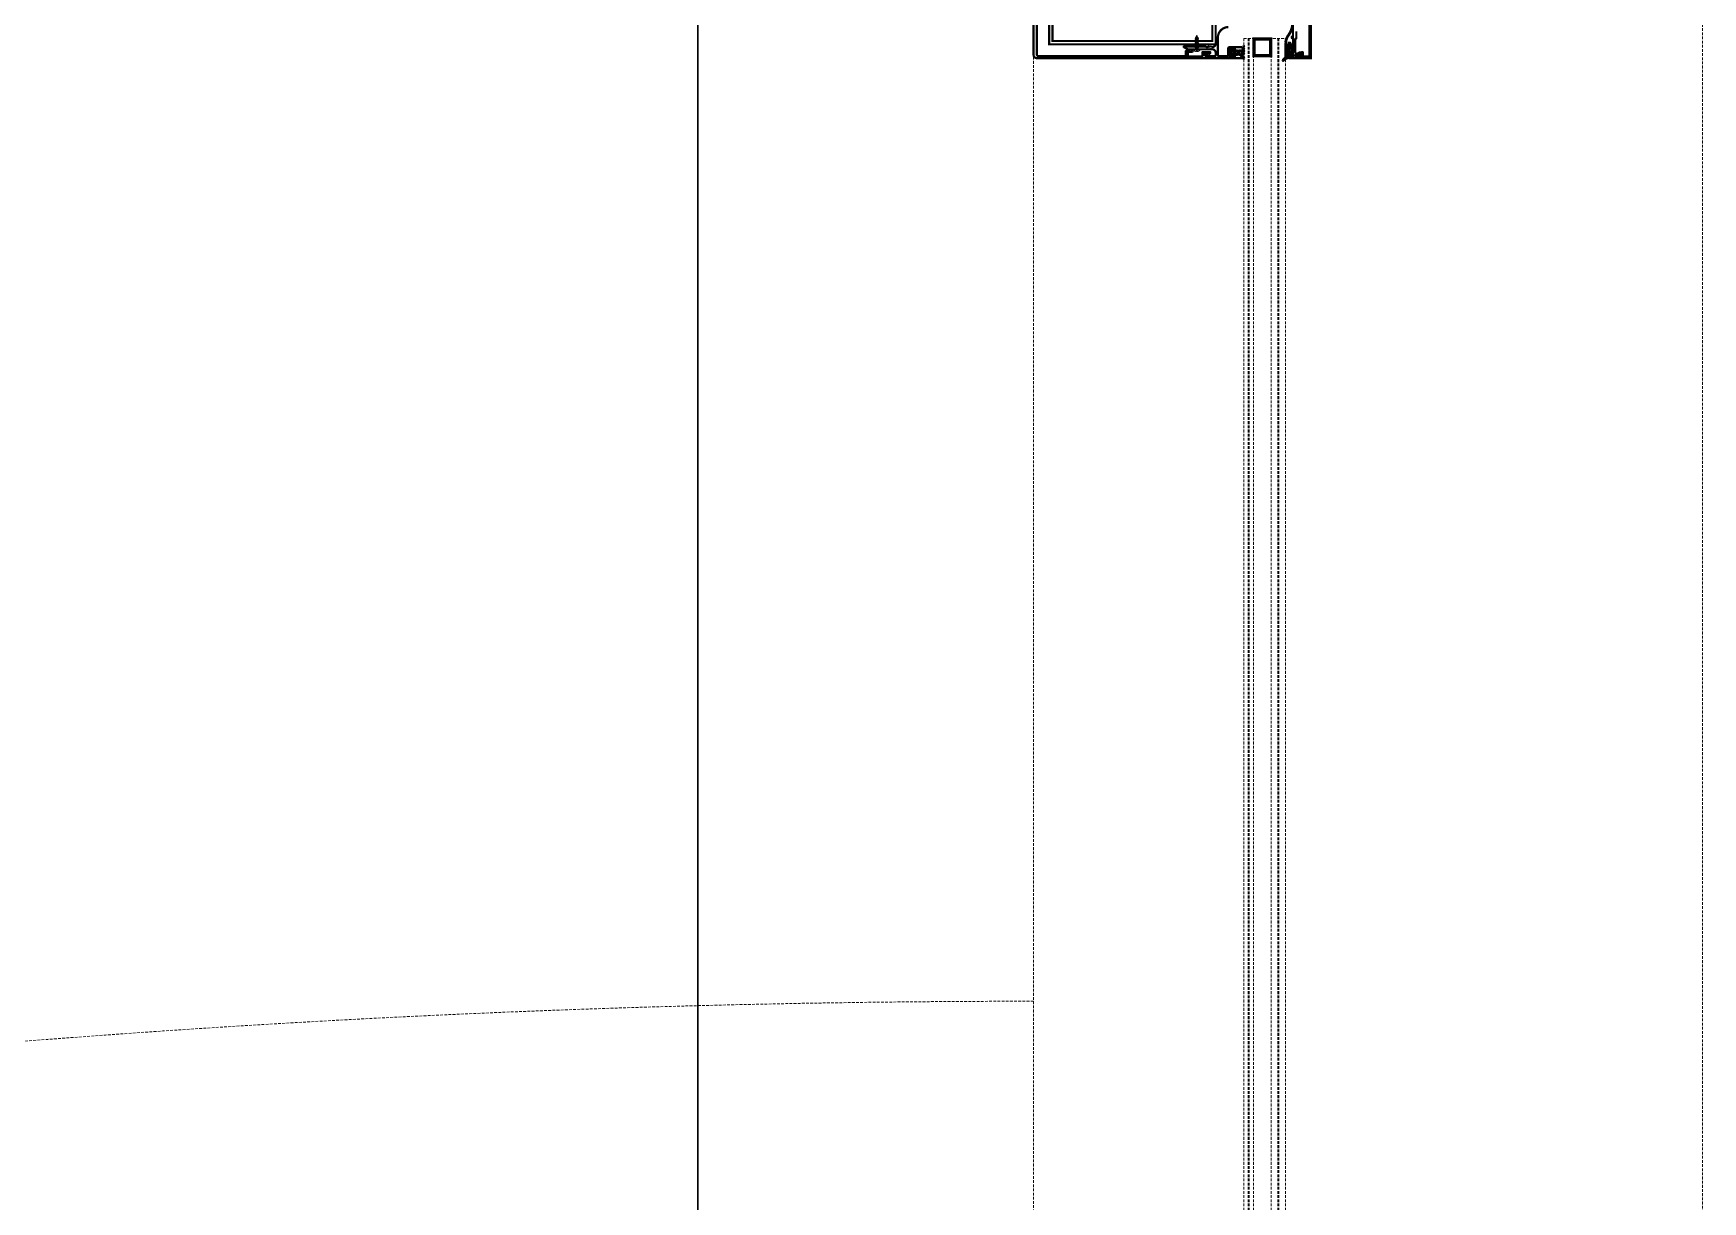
# Model space of a CAD drawing. Extents: x -1457 to 23780, y -2071 to 4205.
# Drawn here: x 10617.4 to 10767.8, y 977.7 to 1083 of the extents above; entities that cross this region are included whole.
import ezdxf

# ---------------------------------------------------------------- set-up
doc = ezdxf.new("R2010")
doc.units = 0
doc.header["$MEASUREMENT"] = 0
doc.linetypes.add('HIDDEN', pattern=[0.375, 0.25, -0.125])
doc.layers.add('E-KABLO', color=7, linetype='Continuous', lineweight=30)
doc.layers.add('M-TEFRIS2-015', color=129, linetype='Continuous', lineweight=9)

msp = doc.modelspace()

# ---------------------------------------------------------------- hatches: boundary and pattern name
at = {"layer": 'M-TEFRIS2-015', "linetype": 'HIDDEN', "lineweight": 0}
h = msp.add_hatch(dxfattribs=at)
h.set_pattern_fill('LINE', color=256, scale=0.666667, angle=675, style=0)
h.set_pattern_definition([(225, (10851.09187, 1138.08257), (-0.058925565, 0.058925565), [])])
edge = h.paths.add_edge_path()
edge.add_arc((10730.52, 1080.28), 0.625, 472.6612, 512.8, ccw=False)
edge.add_arc((10730.2, 1081), 0.162, 297.04, 359.8973)
edge.add_line((10730.36, 1081), (10730.36, 1081.08))
edge.add_line((10730.36, 1081.08), (10730.36, 1081.09))
edge.add_line((10730.36, 1081.09), (10730.36, 1081.1))
edge.add_line((10730.36, 1081.1), (10730.36, 1081.11))
edge.add_line((10730.36, 1081.11), (10730.36, 1081.11))
edge.add_line((10730.36, 1081.11), (10730.35, 1081.12))
edge.add_line((10730.35, 1081.12), (10730.35, 1081.13))
edge.add_line((10730.35, 1081.13), (10730.34, 1081.13))
edge.add_line((10730.34, 1081.13), (10730.34, 1081.14))
edge.add_line((10730.34, 1081.14), (10730.33, 1081.14))
edge.add_line((10730.33, 1081.14), (10730.31, 1081.14))
edge.add_line((10730.31, 1081.14), (10730.24, 1081.14))
edge.add_line((10730.24, 1081.14), (10730.23, 1081.14))
edge.add_line((10730.23, 1081.14), (10730.23, 1081.14))
edge.add_line((10730.23, 1081.14), (10730.23, 1081.14))
edge.add_line((10730.23, 1081.14), (10730.23, 1081.14))
edge.add_line((10730.23, 1081.14), (10730.22, 1081.15))
edge.add_line((10730.22, 1081.15), (10730.22, 1081.15))
edge.add_line((10730.22, 1081.15), (10730.22, 1081.15))
edge.add_line((10730.22, 1081.15), (10730.22, 1081.16))
edge.add_line((10730.22, 1081.16), (10730.22, 1081.16))
edge.add_line((10730.22, 1081.16), (10730.22, 1081.24))
edge.add_line((10730.22, 1081.24), (10730.22, 1081.24))
edge.add_line((10730.22, 1081.24), (10730.22, 1081.25))
edge.add_line((10730.22, 1081.25), (10730.22, 1081.25))
edge.add_line((10730.22, 1081.25), (10730.22, 1081.25))
edge.add_line((10730.22, 1081.25), (10730.22, 1081.26))
edge.add_line((10730.22, 1081.26), (10730.23, 1081.26))
edge.add_line((10730.23, 1081.26), (10730.23, 1081.26))
edge.add_line((10730.23, 1081.26), (10730.23, 1081.26))
edge.add_line((10730.23, 1081.26), (10730.24, 1081.26))
edge.add_line((10730.24, 1081.26), (10730.31, 1081.26))
edge.add_line((10730.31, 1081.26), (10730.32, 1081.26))
edge.add_line((10730.32, 1081.26), (10730.33, 1081.26))
edge.add_line((10730.33, 1081.26), (10730.34, 1081.27))
edge.add_line((10730.34, 1081.27), (10730.34, 1081.27))
edge.add_line((10730.34, 1081.27), (10730.35, 1081.28))
edge.add_line((10730.35, 1081.28), (10730.35, 1081.28))
edge.add_line((10730.35, 1081.28), (10730.36, 1081.29))
edge.add_line((10730.36, 1081.29), (10730.36, 1081.3))
edge.add_line((10730.36, 1081.3), (10730.36, 1081.31))
edge.add_line((10730.36, 1081.31), (10730.36, 1081.32))
edge.add_line((10730.36, 1081.32), (10730.36, 1081.33))
edge.add_line((10730.36, 1081.33), (10730.36, 1081.33))
edge.add_line((10730.36, 1081.33), (10730.35, 1081.34))
edge.add_line((10730.35, 1081.34), (10730.35, 1081.35))
edge.add_line((10730.35, 1081.35), (10730.34, 1081.35))
edge.add_line((10730.34, 1081.35), (10730.34, 1081.36))
edge.add_line((10730.34, 1081.36), (10730.33, 1081.36))
edge.add_line((10730.33, 1081.36), (10730.31, 1081.36))
edge.add_line((10730.31, 1081.36), (10730.24, 1081.36))
edge.add_line((10730.24, 1081.36), (10730.23, 1081.36))
edge.add_line((10730.23, 1081.36), (10730.23, 1081.36))
edge.add_line((10730.23, 1081.36), (10730.23, 1081.36))
edge.add_line((10730.23, 1081.36), (10730.23, 1081.36))
edge.add_line((10730.23, 1081.36), (10730.22, 1081.37))
edge.add_line((10730.22, 1081.37), (10730.22, 1081.37))
edge.add_line((10730.22, 1081.37), (10730.22, 1081.37))
edge.add_line((10730.22, 1081.37), (10730.22, 1081.38))
edge.add_line((10730.22, 1081.38), (10730.22, 1081.38))
edge.add_line((10730.22, 1081.38), (10730.22, 1081.46))
edge.add_line((10730.22, 1081.46), (10730.22, 1081.46))
edge.add_line((10730.22, 1081.46), (10730.22, 1081.47))
edge.add_line((10730.22, 1081.47), (10730.22, 1081.47))
edge.add_line((10730.22, 1081.47), (10730.22, 1081.47))
edge.add_line((10730.22, 1081.47), (10730.22, 1081.48))
edge.add_line((10730.22, 1081.48), (10730.23, 1081.48))
edge.add_line((10730.23, 1081.48), (10730.23, 1081.48))
edge.add_line((10730.23, 1081.48), (10730.23, 1081.48))
edge.add_line((10730.23, 1081.48), (10730.24, 1081.48))
edge.add_line((10730.24, 1081.48), (10730.31, 1081.48))
edge.add_line((10730.31, 1081.48), (10730.32, 1081.48))
edge.add_line((10730.32, 1081.48), (10730.33, 1081.48))
edge.add_line((10730.33, 1081.48), (10730.34, 1081.49))
edge.add_line((10730.34, 1081.49), (10730.34, 1081.49))
edge.add_line((10730.34, 1081.49), (10730.35, 1081.5))
edge.add_line((10730.35, 1081.5), (10730.35, 1081.5))
edge.add_line((10730.35, 1081.5), (10730.36, 1081.51))
edge.add_line((10730.36, 1081.51), (10730.36, 1081.52))
edge.add_line((10730.36, 1081.52), (10730.36, 1081.53))
edge.add_line((10730.36, 1081.53), (10730.36, 1081.54))
edge.add_line((10730.36, 1081.54), (10730.36, 1081.55))
edge.add_line((10730.36, 1081.55), (10730.36, 1081.55))
edge.add_line((10730.36, 1081.55), (10730.35, 1081.56))
edge.add_line((10730.35, 1081.56), (10730.35, 1081.57))
edge.add_line((10730.35, 1081.57), (10730.34, 1081.57))
edge.add_line((10730.34, 1081.57), (10730.34, 1081.58))
edge.add_line((10730.34, 1081.58), (10730.33, 1081.58))
edge.add_line((10730.33, 1081.58), (10730.31, 1081.58))
edge.add_line((10730.31, 1081.58), (10730.24, 1081.58))
edge.add_line((10730.24, 1081.58), (10730.23, 1081.58))
edge.add_line((10730.23, 1081.58), (10730.23, 1081.58))
edge.add_line((10730.23, 1081.58), (10730.23, 1081.58))
edge.add_line((10730.23, 1081.58), (10730.23, 1081.58))
edge.add_line((10730.23, 1081.58), (10730.22, 1081.59))
edge.add_line((10730.22, 1081.59), (10730.22, 1081.59))
edge.add_line((10730.22, 1081.59), (10730.22, 1081.59))
edge.add_line((10730.22, 1081.59), (10730.22, 1081.6))
edge.add_line((10730.22, 1081.6), (10730.22, 1081.6))
edge.add_line((10730.22, 1081.6), (10730.22, 1081.68))
edge.add_line((10730.22, 1081.68), (10730.22, 1081.68))
edge.add_line((10730.22, 1081.68), (10730.22, 1081.69))
edge.add_line((10730.22, 1081.69), (10730.22, 1081.69))
edge.add_line((10730.22, 1081.69), (10730.22, 1081.69))
edge.add_line((10730.22, 1081.69), (10730.22, 1081.7))
edge.add_line((10730.22, 1081.7), (10730.23, 1081.7))
edge.add_line((10730.23, 1081.7), (10730.23, 1081.7))
edge.add_line((10730.23, 1081.7), (10730.23, 1081.7))
edge.add_line((10730.23, 1081.7), (10730.24, 1081.7))
edge.add_line((10730.24, 1081.7), (10730.31, 1081.7))
edge.add_line((10730.31, 1081.7), (10730.32, 1081.7))
edge.add_line((10730.32, 1081.7), (10730.33, 1081.7))
edge.add_line((10730.33, 1081.7), (10730.34, 1081.71))
edge.add_line((10730.34, 1081.71), (10730.34, 1081.71))
edge.add_line((10730.34, 1081.71), (10730.35, 1081.72))
edge.add_line((10730.35, 1081.72), (10730.35, 1081.72))
edge.add_line((10730.35, 1081.72), (10730.36, 1081.73))
edge.add_line((10730.36, 1081.73), (10730.36, 1081.74))
edge.add_line((10730.36, 1081.74), (10730.36, 1081.75))
edge.add_line((10730.36, 1081.75), (10730.36, 1081.76))
edge.add_line((10730.36, 1081.76), (10730.36, 1081.77))
edge.add_line((10730.36, 1081.77), (10730.36, 1081.77))
edge.add_line((10730.36, 1081.77), (10730.35, 1081.78))
edge.add_line((10730.35, 1081.78), (10730.35, 1081.79))
edge.add_line((10730.35, 1081.79), (10730.34, 1081.79))
edge.add_line((10730.34, 1081.79), (10730.34, 1081.8))
edge.add_line((10730.34, 1081.8), (10730.33, 1081.8))
edge.add_line((10730.33, 1081.8), (10730.31, 1081.8))
edge.add_line((10730.31, 1081.8), (10730.24, 1081.8))
edge.add_line((10730.24, 1081.8), (10730.23, 1081.8))
edge.add_line((10730.23, 1081.8), (10730.23, 1081.8))
edge.add_line((10730.23, 1081.8), (10730.23, 1081.8))
edge.add_line((10730.23, 1081.8), (10730.23, 1081.8))
edge.add_line((10730.23, 1081.8), (10730.22, 1081.81))
edge.add_line((10730.22, 1081.81), (10730.22, 1081.81))
edge.add_line((10730.22, 1081.81), (10730.22, 1081.81))
edge.add_line((10730.22, 1081.81), (10730.22, 1081.82))
edge.add_line((10730.22, 1081.82), (10730.22, 1081.82))
edge.add_line((10730.22, 1081.82), (10730.22, 1081.9))
edge.add_line((10730.22, 1081.9), (10730.22, 1081.9))
edge.add_line((10730.22, 1081.9), (10730.22, 1081.91))
edge.add_line((10730.22, 1081.91), (10730.22, 1081.91))
edge.add_line((10730.22, 1081.91), (10730.22, 1081.91))
edge.add_line((10730.22, 1081.91), (10730.22, 1081.92))
edge.add_line((10730.22, 1081.92), (10730.23, 1081.92))
edge.add_line((10730.23, 1081.92), (10730.23, 1081.92))
edge.add_line((10730.23, 1081.92), (10730.23, 1081.92))
edge.add_line((10730.23, 1081.92), (10730.24, 1081.92))
edge.add_line((10730.24, 1081.92), (10730.49, 1081.92))
edge.add_arc((10730.49, 1081.89), 0.03, 360, 450, ccw=False)
edge.add_line((10730.52, 1081.89), (10730.52, 1081.71))
edge.add_line((10730.52, 1081.71), (10730.69, 1081.71))
edge.add_line((10730.69, 1081.71), (10730.71, 1081.78))
edge.add_arc((10730.76, 1081.77), 0.05, 417.9606, 525.4015, ccw=False)
edge.add_arc((10730.73, 1081.73), 0.1, 386.3878, 417.9606, ccw=False)
edge.add_arc((10730.23, 1081.48), 0.663, 333.6122, 386.3878, ccw=False)
edge.add_arc((10730.73, 1081.23), 0.1, 302.0394, 333.6122, ccw=False)
edge.add_arc((10730.76, 1081.18), 0.05, 194.5985, 302.0394, ccw=False)
edge.add_line((10730.71, 1081.17), (10730.69, 1081.25))
edge.add_line((10730.69, 1081.25), (10730.52, 1081.25))
edge.add_line((10730.52, 1081.25), (10730.52, 1080.83))
edge.add_arc((10730.47, 1080.83), 0.05, 283.1598, 360, ccw=False)
edge.add_arc((10730.62, 1080.03), 0.763, 460.8798, 501.3382)
edge.add_arc((10730.01, 1080.55), 0.0486, 164.5683, 296.9707, ccw=False)
edge = h.paths.add_edge_path(flags=16)
edge.add_arc((10730.72, 1081.38), 0.03, 270, 349.176, ccw=False)
edge.add_line((10730.72, 1081.35), (10730.55, 1081.35))
edge.add_arc((10730.55, 1081.38), 0.03, 180, 270, ccw=False)
edge.add_line((10730.52, 1081.38), (10730.52, 1081.58))
edge.add_arc((10730.55, 1081.58), 0.03, 450, 540, ccw=False)
edge.add_line((10730.55, 1081.61), (10730.72, 1081.61))
edge.add_arc((10730.72, 1081.58), 0.03, 370.824, 450, ccw=False)
edge.add_arc((10730.19, 1081.48), 0.562, 349.176, 370.824, ccw=False)

# ---------------------------------------------------------------- linework, layer by layer
at = {"layer": 'E-KABLO', "color": 6}
msp.add_line((10677.25, 1214.55), (10677.25, 457.09), dxfattribs=at)
at = {"layer": 'M-TEFRIS2-015', "linetype": 'HIDDEN', "lineweight": 0}
for p, q in [((10767.79, 1989.45), (10767.8, 907.25)), ((10707.5, 1184.38), (10707.5, 907.25)), ((10722.06, 1082.52), (10722.35, 1082.57)), ((10722.35, 1082.56), (10722.06, 1082.51)), ((10722.09, 1082.54), (10722.06, 1082.52)), ((10722.06, 1082.52), (10722.06, 1082.51)), ((10722.06, 1082.51), (10722.09, 1082.49)), ((10722.35, 1082.47), (10722.06, 1082.42)), ((10722.06, 1082.43), (10722.35, 1082.47)), ((10722.09, 1082.45), (10722.06, 1082.43)), ((10722.06, 1082.42), (10722.06, 1082.43)), ((10722.06, 1082.42), (10722.09, 1082.4)), ((10722.06, 1082.33), (10722.35, 1082.38)), ((10722.35, 1082.37), (10722.06, 1082.32)), ((10722.09, 1082.35), (10722.06, 1082.33)), ((10722.06, 1082.32), (10722.06, 1082.33)), ((10722.06, 1082.32), (10722.09, 1082.3)), ((10722.06, 1082.23), (10722.35, 1082.28)), ((10722.35, 1082.27), (10722.06, 1082.22)), ((10722.09, 1082.25), (10722.06, 1082.23)), ((10722.06, 1082.22), (10722.06, 1082.23)), ((10722.06, 1082.22), (10722.09, 1082.2)), ((10722.35, 1082.18), (10722.06, 1082.13)), ((10722.06, 1082.14), (10722.35, 1082.18)), ((10722.09, 1082.16), (10722.06, 1082.14)), ((10722.06, 1082.14), (10722.06, 1082.13)), ((10722.06, 1082.13), (10722.09, 1082.11)), ((10722.06, 1082.04), (10722.35, 1082.09)), ((10722.35, 1082.08), (10722.06, 1082.03)), ((10722.09, 1082.06), (10722.06, 1082.04)), ((10722.06, 1082.03), (10722.06, 1082.04)), ((10722.06, 1082.03), (10722.09, 1082.01)), ((10722.06, 1081.94), (10722.35, 1081.99)), ((10722.35, 1081.98), (10722.06, 1081.93)), ((10722.09, 1081.96), (10722.06, 1081.94)), ((10722.06, 1081.94), (10722.06, 1081.93)), ((10722.06, 1081.93), (10722.09, 1081.91)), ((10722.06, 1081.85), (10722.35, 1081.89)), ((10722.35, 1081.89), (10722.06, 1081.84)), ((10722.09, 1081.87), (10722.06, 1081.85)), ((10722.06, 1081.85), (10722.06, 1081.84)), ((10722.06, 1081.84), (10722.09, 1081.82)), ((10722.06, 1081.75), (10722.35, 1081.8)), ((10722.35, 1081.79), (10722.06, 1081.74)), ((10722.09, 1081.77), (10722.06, 1081.75)), ((10722.06, 1081.75), (10722.06, 1081.74)), ((10722.06, 1081.74), (10722.09, 1081.72)), ((10722.12, 1082.64), (10722.09, 1082.62)), ((10722.09, 1082.62), (10722.18, 1082.64)), ((10722.16, 1082.63), (10722.09, 1082.61)), ((10722.09, 1082.62), (10722.09, 1082.61)), ((10722.09, 1082.61), (10722.11, 1082.6)), ((10722.11, 1082.6), (10722.09, 1082.56)), ((10722.32, 1082.59), (10722.09, 1082.54)), ((10722.09, 1082.56), (10722.09, 1082.54)), ((10722.32, 1082.49), (10722.09, 1082.45)), ((10722.09, 1082.49), (10722.09, 1082.45)), ((10722.09, 1082.4), (10722.32, 1082.45)), ((10722.32, 1082.4), (10722.09, 1082.35)), ((10722.09, 1082.4), (10722.09, 1082.35)), ((10722.09, 1082.3), (10722.32, 1082.35)), ((10722.09, 1082.25), (10722.09, 1082.3)), ((10722.32, 1082.3), (10722.09, 1082.25)), ((10722.09, 1082.2), (10722.32, 1082.25)), ((10722.32, 1082.2), (10722.09, 1082.16)), ((10722.09, 1082.2), (10722.09, 1082.16)), ((10722.09, 1082.11), (10722.32, 1082.16)), ((10722.09, 1082.11), (10722.09, 1082.06)), ((10722.32, 1082.11), (10722.09, 1082.06)), ((10722.09, 1082.01), (10722.32, 1082.06)), ((10722.09, 1081.82), (10722.09, 1082.01)), ((10722.32, 1082.01), (10722.09, 1081.96)), ((10722.09, 1081.91), (10722.32, 1081.96)), ((10722.32, 1081.91), (10722.09, 1081.87)), ((10722.09, 1081.91), (10722.09, 1081.87)), ((10722.09, 1081.82), (10722.32, 1081.87)), ((10722.32, 1081.82), (10722.09, 1081.77)), ((10722.09, 1081.82), (10722.09, 1081.77)), ((10722.09, 1081.72), (10722.32, 1081.77)), ((10722.09, 1081.72), (10722.09, 1081.67)), ((10722.32, 1081.72), (10722.09, 1081.67)), ((10722.11, 1082.6), (10722.27, 1082.69)), ((10722.2, 1082.82), (10722.12, 1082.64)), ((10722.27, 1082.69), (10722.12, 1082.64)), ((10722.18, 1082.64), (10722.16, 1082.63)), ((10722.21, 1082.83), (10722.2, 1082.82)), ((10722.22, 1082.82), (10722.21, 1082.83)), ((10722.31, 1082.59), (10722.22, 1082.82)), ((10722.32, 1082.59), (10722.31, 1082.59)), ((10722.35, 1082.57), (10722.32, 1082.59)), ((10722.32, 1082.54), (10722.35, 1082.56)), ((10722.32, 1082.49), (10722.32, 1082.54)), ((10722.35, 1082.47), (10722.32, 1082.49)), ((10722.32, 1082.45), (10722.35, 1082.47)), ((10722.32, 1082.45), (10722.35, 1082.47)), ((10722.32, 1082.4), (10722.32, 1082.45)), ((10722.35, 1082.38), (10722.32, 1082.4)), ((10722.32, 1082.35), (10722.35, 1082.37)), ((10722.32, 1082.35), (10722.35, 1082.37)), ((10722.32, 1082.3), (10722.32, 1082.35)), ((10722.35, 1082.28), (10722.32, 1082.3)), ((10722.32, 1082.25), (10722.35, 1082.27)), ((10722.32, 1082.25), (10722.35, 1082.27)), ((10722.32, 1082.25), (10722.32, 1082.2)), ((10722.35, 1082.18), (10722.32, 1082.2)), ((10722.32, 1082.16), (10722.35, 1082.18)), ((10722.32, 1082.16), (10722.35, 1082.18)), ((10722.32, 1082.11), (10722.32, 1082.16)), ((10722.35, 1082.09), (10722.32, 1082.11)), ((10722.32, 1082.06), (10722.35, 1082.08)), ((10722.32, 1082.06), (10722.35, 1082.08)), ((10722.32, 1082.01), (10722.32, 1082.06)), ((10722.32, 1082.01), (10722.32, 1082.06)), ((10722.35, 1081.99), (10722.32, 1082.01)), ((10722.32, 1081.96), (10722.35, 1081.98)), ((10722.32, 1081.96), (10722.35, 1081.98)), ((10722.32, 1081.96), (10722.32, 1081.77)), ((10722.32, 1081.91), (10722.32, 1081.96)), ((10722.32, 1081.91), (10722.32, 1081.96)), ((10722.35, 1081.89), (10722.32, 1081.91)), ((10722.32, 1081.87), (10722.35, 1081.89)), ((10722.32, 1081.87), (10722.35, 1081.89)), ((10722.32, 1081.82), (10722.32, 1081.87)), ((10722.32, 1081.82), (10722.32, 1081.87)), ((10722.35, 1081.8), (10722.32, 1081.82)), ((10722.32, 1081.77), (10722.35, 1081.79)), ((10722.32, 1081.77), (10722.35, 1081.79)), ((10722.32, 1081.72), (10722.32, 1081.77)), ((10722.35, 1081.7), (10722.32, 1081.72)), ((10722.35, 1082.56), (10722.35, 1082.57)), ((10722.35, 1082.47), (10722.35, 1082.47)), ((10722.35, 1082.37), (10722.35, 1082.38)), ((10722.35, 1082.27), (10722.35, 1082.28)), ((10722.35, 1082.18), (10722.35, 1082.18)), ((10722.35, 1082.08), (10722.35, 1082.09)), ((10722.35, 1081.98), (10722.35, 1081.99)), ((10722.35, 1081.89), (10722.35, 1081.89)), ((10722.35, 1081.79), (10722.35, 1081.8)), ((10726.45, 1082.53), (10730.2, 1082.53)), ((10726.45, 1082.53), (10726.45, 905.45)), ((10726.85, 1082.53), (10726.85, 905.45)), ((10726.92, 1082.53), (10726.92, 905.45)), ((10727.32, 1082.53), (10727.32, 905.45)), ((10728.92, 1082.53), (10728.92, 905.45)), ((10729.52, 1082.53), (10729.52, 905.45)), ((10729.6, 1082.53), (10729.6, 905.45)), ((10730.2, 1082.53), (10730.2, 905.45)), ((10721.93, 1081.44), (10721.93, 1081.55)), ((10722.48, 1081.55), (10721.93, 1081.55)), ((10722.06, 1081.65), (10722.35, 1081.7)), ((10722.35, 1081.69), (10722.06, 1081.65)), ((10722.09, 1081.67), (10722.06, 1081.65)), ((10722.06, 1081.65), (10722.06, 1081.65)), ((10722.06, 1081.65), (10722.09, 1081.63)), ((10722.06, 1081.56), (10722.35, 1081.61)), ((10722.35, 1081.6), (10722.06, 1081.55)), ((10722.09, 1081.58), (10722.06, 1081.56)), ((10722.06, 1081.56), (10722.06, 1081.55)), ((10722.09, 1081.63), (10722.32, 1081.67)), ((10722.09, 1081.63), (10722.09, 1081.58)), ((10722.32, 1081.63), (10722.09, 1081.58)), ((10722.19, 1081.55), (10722.32, 1081.58)), ((10722.32, 1081.67), (10722.35, 1081.69)), ((10722.32, 1081.67), (10722.35, 1081.69)), ((10722.32, 1081.67), (10722.32, 1081.63)), ((10722.35, 1081.61), (10722.32, 1081.63)), ((10722.32, 1081.58), (10722.35, 1081.6)), ((10722.32, 1081.58), (10722.35, 1081.6)), ((10722.32, 1081.58), (10722.32, 1081.55)), ((10722.35, 1081.69), (10722.35, 1081.7)), ((10722.35, 1081.6), (10722.35, 1081.61)), ((10722.48, 1081.44), (10722.48, 1081.55))]:
    msp.add_line(p, q, dxfattribs=at)
at = {"layer": 'M-TEFRIS2-015', "linetype": 'HIDDEN', "lineweight": 0, "const_width": 0.2}
for points in [[(7129.5, 979.76, -0.152644), (10705.5, 2076.19, -0.10573)], [(10707.5, 1086.95), (10707.5, 1081.05, 0.414214), (10707.8, 1080.75), (10722.98, 1080.75, 0.470043), (10723.01, 1080.78), (10723.01, 1080.85, 0.430327), (10722.91, 1080.95), (10722.91, 1081.12), (10723.19, 1081.12), (10723.22, 1081.06, 0.508142), (10723.27, 1081.05), (10723.42, 1081.22, 0.650971), (10723.39, 1081.3), (10722.76, 1081.3, 0.414214), (10722.71, 1081.25), (10722.71, 1080.9), (10721.41, 1080.9), (10721.41, 1081.26), (10721.53, 1081.33), (10721.8, 1081.33, 0.414214), (10721.83, 1081.36), (10721.83, 1081.4, 0.267949), (10721.81, 1081.42), (10721.63, 1081.53, 0.131652), (10721.62, 1081.53), (10721.49, 1081.53, 0.131652), (10721.47, 1081.53), (10721.22, 1081.38, 0.267949), (10721.21, 1081.36), (10721.21, 1080.95), (10707.9, 1080.95, -0.414214), (10707.8, 1081.05), (10707.8, 1086.95)], [(10730.2, 1087.25), (10730.25, 1087.25), (10730.25, 1086.45, 0.10228), (10730.52, 1085.16, -0.152313), (10730.88, 1084, -0.152313), (10730.52, 1082.84, 0.159108), (10730.25, 1082.16), (10730.25, 1080.98), (10730.2, 1080.98), (10730.2, 1082.16, -0.158967), (10730.48, 1082.87, 0.152054), (10730.83, 1084, 0.152944), (10730.48, 1085.13, -0.10266), (10730.2, 1086.45), (10730.2, 1087.25)], [(10731.18, 1083.17), (10731.18, 1082.56, -0.198912), (10731.17, 1082.54), (10731.08, 1082.45), (10731.08, 1081.29), (10731.18, 1081.1), (10731.46, 1081.26, -1), (10731.54, 1081.13), (10731.16, 1080.91, -0.414214), (10731.12, 1080.93), (10731.07, 1081.02), (10730.57, 1080.88, -0.493145), (10730.48, 1080.95), (10730.48, 1081.15, -0.414214), (10730.53, 1081.2), (10730.6, 1081.2, -0.414214), (10730.63, 1081.17), (10730.63, 1081.05), (10730.88, 1081.12), (10730.88, 1081.85), (10730.63, 1081.85), (10730.63, 1081.73, -0.414214), (10730.6, 1081.7), (10730.53, 1081.7, -0.414214), (10730.48, 1081.75), (10730.48, 1082.1, -0.414214), (10730.53, 1082.15), (10730.6, 1082.15, -0.414214), (10730.63, 1082.12), (10730.63, 1082), (10730.88, 1082), (10730.88, 1082.55), (10730.81, 1082.55, -0.414214), (10730.78, 1082.58), (10730.78, 1082.67, -0.414214), (10730.81, 1082.7), (10730.88, 1082.7), (10730.88, 1085.3)], [(10725.06, 1083.55, 0.414214), (10724.11, 1082.6), (10724.11, 1081.03, 0.414214), (10724.21, 1080.93), (10724.93, 1080.93, 0.414214), (10725.03, 1081.03), (10725.03, 1081.59, -0.414214), (10725.19, 1081.75), (10725.51, 1081.75, -0.414214), (10725.61, 1081.65), (10725.61, 1081.55, -0.414214), (10725.51, 1081.45), (10725.49, 1081.45), (10725.49, 1081.6), (10725.19, 1081.6), (10725.19, 1081.28), (10725.16, 1081.25), (10725.19, 1081.22), (10725.19, 1080.9), (10725.49, 1080.9), (10725.49, 1081.05), (10725.51, 1081.05, -0.414214), (10725.61, 1080.95), (10725.61, 1080.78, -0.414214), (10725.58, 1080.75), (10724.11, 1080.75), (10723.04, 1080.75, -0.414214), (10723.01, 1080.78), (10723.01, 1081, -0.414214), (10723.11, 1081.1), (10723.13, 1081.1, -0.414214), (10723.16, 1081.07), (10723.16, 1080.93), (10723.81, 1080.93, 0.414214), (10723.91, 1081.03), (10723.91, 1081.25, 0.414214), (10723.61, 1081.55), (10722.24, 1081.55), (10722.21, 1081.58), (10722.18, 1081.55), (10721.39, 1081.55), (10721.05, 1081.74, -0.767327), (10721.07, 1081.8), (10723, 1081.8), (10723.11, 1081.75), (10723.23, 1081.75), (10723.25, 1081.78), (10723.26, 1081.75), (10723.33, 1081.75, -1), (10723.39, 1081.75), (10723.47, 1081.75, -1), (10723.53, 1081.75), (10723.61, 1081.75, 0.414214), (10723.91, 1082.05), (10723.91, 1084)]]:
    msp.add_lwpolyline(points, format="xyb", dxfattribs=at)
for points in [[(10732.35, 1080.9), (10731.78, 1080.9), (10731.78, 1081.23, 1), (10731.63, 1081.23), (10731.63, 1080.9), (10731.15, 1080.9), (10731.1, 1080.99, 0.339454), (10731.07, 1081), (10730.54, 1080.86, 0.876976), (10730.55, 1080.75), (10732.5, 1080.75), (10732.5, 1087.25), (10730.55, 1087.25, 0.876976), (10730.54, 1087.14), (10731.07, 1087, 0.339454), (10731.1, 1087.02), (10731.15, 1087.1), (10731.63, 1087.1), (10731.63, 1086.78, 1), (10731.78, 1086.78), (10731.78, 1087.1), (10732.35, 1087.1)], [(10725.63, 1081.53, -0.414214), (10725.53, 1081.43), (10725.47, 1081.43), (10725.47, 1081.55), (10725.37, 1081.55, 0.333333), (10725.37, 1080.95), (10725.47, 1080.95), (10725.47, 1081.07), (10725.53, 1081.07, -0.414214), (10725.63, 1080.97), (10725.63, 1080.75), (10726.28, 1080.75), (10726.28, 1080.79, 0.307685), (10726.24, 1080.85, -1.128702), (10726.27, 1080.91, -0.201212), (10726.38, 1080.75, 0.978531), (10726.48, 1080.75, 0.1613), (10726.36, 1080.96, -0.307572), (10726.36, 1080.98), (10726.47, 1081.17, 0.8391), (10726.45, 1081.19), (10726.36, 1081.11, -0.8391), (10726.33, 1081.13), (10726.47, 1081.39, 0.8391), (10726.45, 1081.41), (10726.36, 1081.33, -0.8391), (10726.33, 1081.35), (10726.47, 1081.61, 0.8391), (10726.45, 1081.63), (10726.36, 1081.55, -0.8391), (10726.33, 1081.57), (10726.47, 1081.83, 0.8391), (10726.45, 1081.85), (10726.36, 1081.77, -0.176327), (10726.3, 1081.75), (10725.63, 1081.75)], [(10729.96, 1080.56, -0.176952), (10730.28, 1080.85, 0.281357), (10730.36, 1081), (10730.36, 1081.08), (10730.36, 1081.09), (10730.36, 1081.1), (10730.36, 1081.11), (10730.36, 1081.11), (10730.35, 1081.12), (10730.35, 1081.13), (10730.34, 1081.13), (10730.34, 1081.14), (10730.33, 1081.14), (10730.31, 1081.14), (10730.24, 1081.14), (10730.23, 1081.14), (10730.23, 1081.14), (10730.23, 1081.14), (10730.23, 1081.14), (10730.22, 1081.15), (10730.22, 1081.15), (10730.22, 1081.15), (10730.22, 1081.16), (10730.22, 1081.16), (10730.22, 1081.24), (10730.22, 1081.24), (10730.22, 1081.25), (10730.22, 1081.25), (10730.22, 1081.25), (10730.22, 1081.26), (10730.23, 1081.26), (10730.23, 1081.26), (10730.23, 1081.26), (10730.24, 1081.26), (10730.31, 1081.26), (10730.32, 1081.26), (10730.33, 1081.26), (10730.34, 1081.27), (10730.34, 1081.27), (10730.35, 1081.28), (10730.35, 1081.28), (10730.36, 1081.29), (10730.36, 1081.3), (10730.36, 1081.31), (10730.36, 1081.32), (10730.36, 1081.33), (10730.36, 1081.33), (10730.35, 1081.34), (10730.35, 1081.35), (10730.34, 1081.35), (10730.34, 1081.36), (10730.33, 1081.36), (10730.31, 1081.36), (10730.24, 1081.36), (10730.23, 1081.36), (10730.23, 1081.36), (10730.23, 1081.36), (10730.23, 1081.36), (10730.22, 1081.37), (10730.22, 1081.37), (10730.22, 1081.37), (10730.22, 1081.38), (10730.22, 1081.38), (10730.22, 1081.46), (10730.22, 1081.46), (10730.22, 1081.47), (10730.22, 1081.47), (10730.22, 1081.47), (10730.22, 1081.48), (10730.23, 1081.48), (10730.23, 1081.48), (10730.23, 1081.48), (10730.24, 1081.48), (10730.31, 1081.48), (10730.32, 1081.48), (10730.33, 1081.48), (10730.34, 1081.49), (10730.34, 1081.49), (10730.35, 1081.5), (10730.35, 1081.5), (10730.36, 1081.51), (10730.36, 1081.52), (10730.36, 1081.53), (10730.36, 1081.54), (10730.36, 1081.55), (10730.36, 1081.55), (10730.35, 1081.56), (10730.35, 1081.57), (10730.34, 1081.57), (10730.34, 1081.58), (10730.33, 1081.58), (10730.31, 1081.58), (10730.24, 1081.58), (10730.23, 1081.58), (10730.23, 1081.58), (10730.23, 1081.58), (10730.23, 1081.58), (10730.22, 1081.59), (10730.22, 1081.59), (10730.22, 1081.59), (10730.22, 1081.6), (10730.22, 1081.6), (10730.22, 1081.68), (10730.22, 1081.68), (10730.22, 1081.69), (10730.22, 1081.69), (10730.22, 1081.69), (10730.22, 1081.7), (10730.23, 1081.7), (10730.23, 1081.7), (10730.23, 1081.7), (10730.24, 1081.7), (10730.31, 1081.7), (10730.32, 1081.7), (10730.33, 1081.7), (10730.34, 1081.71), (10730.34, 1081.71), (10730.35, 1081.72), (10730.35, 1081.72), (10730.36, 1081.73), (10730.36, 1081.74), (10730.36, 1081.75), (10730.36, 1081.76), (10730.36, 1081.77), (10730.36, 1081.77), (10730.35, 1081.78), (10730.35, 1081.79), (10730.34, 1081.79), (10730.34, 1081.8), (10730.33, 1081.8), (10730.31, 1081.8), (10730.24, 1081.8), (10730.23, 1081.8), (10730.23, 1081.8), (10730.23, 1081.8), (10730.23, 1081.8), (10730.22, 1081.81), (10730.22, 1081.81), (10730.22, 1081.81), (10730.22, 1081.82), (10730.22, 1081.82), (10730.22, 1081.9), (10730.22, 1081.9), (10730.22, 1081.91), (10730.22, 1081.91), (10730.22, 1081.91), (10730.22, 1081.92), (10730.23, 1081.92), (10730.23, 1081.92), (10730.23, 1081.92), (10730.24, 1081.92), (10730.49, 1081.92, -0.414214), (10730.52, 1081.89), (10730.52, 1081.71), (10730.69, 1081.71), (10730.71, 1081.78, -0.506456), (10730.78, 1081.81, -0.13864), (10730.82, 1081.77, -0.234436), (10730.82, 1081.18, -0.13864), (10730.78, 1081.14, -0.506456), (10730.71, 1081.17), (10730.69, 1081.25), (10730.52, 1081.25), (10730.52, 1080.83, -0.348434), (10730.48, 1080.78, 0.17839), (10730.03, 1080.51, -0.651907)], [(10730.77, 1081.37, -0.359904), (10730.74, 1081.35), (10730.57, 1081.35, -0.414214), (10730.54, 1081.38), (10730.54, 1081.58, -0.414214), (10730.57, 1081.61), (10730.74, 1081.61, -0.359904), (10730.77, 1081.58, -0.094739)], [(10730.77, 1081.37, -0.359904), (10730.74, 1081.35), (10730.57, 1081.35, -0.414214), (10730.54, 1081.38), (10730.54, 1081.58, -0.414214), (10730.57, 1081.61), (10730.74, 1081.61, -0.359904), (10730.77, 1081.58, -0.094739)], [(10725.63, 1081.33), (10725.4, 1081.33, 0.375047), (10725.37, 1081.3, 0.067879), (10725.37, 1081.2, 0.375047), (10725.4, 1081.17), (10725.63, 1081.17, -0.298217), (10725.72, 1081.11, 0.298217), (10725.81, 1081.05), (10725.84, 1081.05, 0.414214), (10725.87, 1081.08), (10725.87, 1081.42, 0.414214), (10725.84, 1081.45), (10725.81, 1081.45, 0.298217), (10725.72, 1081.39, -0.298217)], [(10726.05, 1081.05), (10726.08, 1081.05, 1), (10726.08, 1081.45), (10726.05, 1081.45, 0.414214), (10726.02, 1081.42), (10726.02, 1081.08, 0.414214)]]:
    msp.add_lwpolyline(points, format="xyb", close=True, dxfattribs=at)
for points in [[(10708.91, 1082), (10708.91, 1086), (10723.91, 1086), (10723.91, 1082)], [(10709.21, 1082.3), (10709.21, 1085.7), (10723.61, 1085.7), (10723.61, 1082.3)], [(10728.92, 1082.53), (10727.32, 1082.53), (10727.32, 1080.93), (10728.92, 1080.93)], [(10728.82, 1082.43), (10727.42, 1082.43), (10727.42, 1081.03), (10728.82, 1081.03)]]:
    msp.add_lwpolyline(points, close=True, dxfattribs=at)
for points in [[(10722.09, 1082.49), (10722.32, 1082.54)], [(10722.17, 1081.35), (10722.2, 1081.37), (10722.21, 1081.37), (10722.24, 1081.35)]]:
    msp.add_lwpolyline(points, dxfattribs=at)
at = {"layer": 'M-TEFRIS2-015', "linetype": 'HIDDEN', "lineweight": 0}
for centre, radius, start, end in [((10707.5, -149.03), 1335.17, 90, 158.16106), ((10722.23, 1081.87), 0.521, 234.7573, 262.4905), ((10722.18, 1081.87), 0.521, 277.5095, 305.2427), ((10707.5, -149.03), 1144.79, 90, 155.56908)]:
    msp.add_arc(centre, radius, start, end, dxfattribs=at)

doc.saveas('drawing.dxf')
